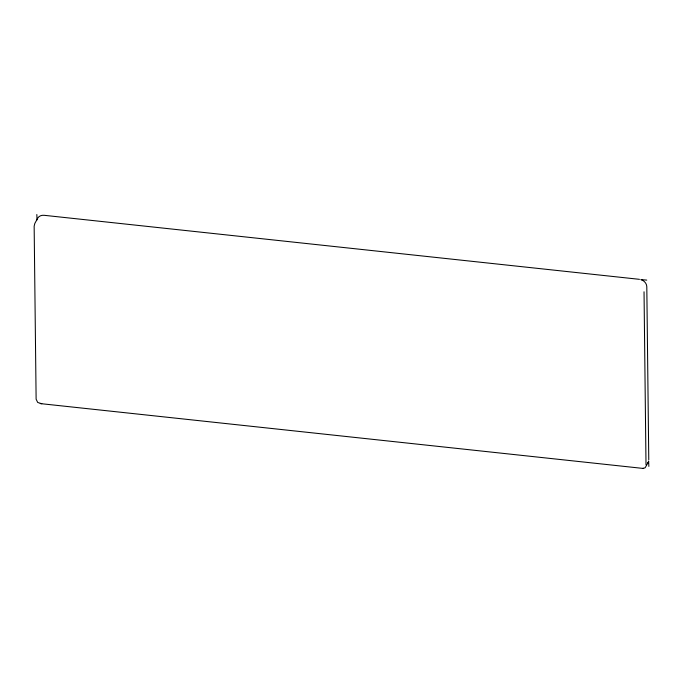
<?xml version="1.0" encoding="UTF-8"?>
<svg xmlns="http://www.w3.org/2000/svg" width="683" height="683" viewBox="0 0 683 683"><rect width="100%" height="100%" fill="white"/><g stroke="black" fill="none" stroke-linecap="round" stroke-linejoin="round"><path stroke-width="1.02" d="M37.437 218.68L34.816 223.452L34.15 226.193L36.122 399.196L37.702 402.458L41.817 403.755M648.252 462.246L645.136 467.787L642.737 468.384M646.724 280.107L640.876 279.603A7.487 6.437 28.8 0 1 646.801 286.758L648.773 459.761M639.459 279.33L44.096 215.299A7.487 6.437 28.8 0 0 37.036 219.883L36.839 214.513M40.237 403.585L643.668 468.487M648.85 466.412L648.645 461.042A7.487 6.437 28.8 0 1 647.595 463.33M644.035 291.786L646.007 464.79"/></g></svg>
